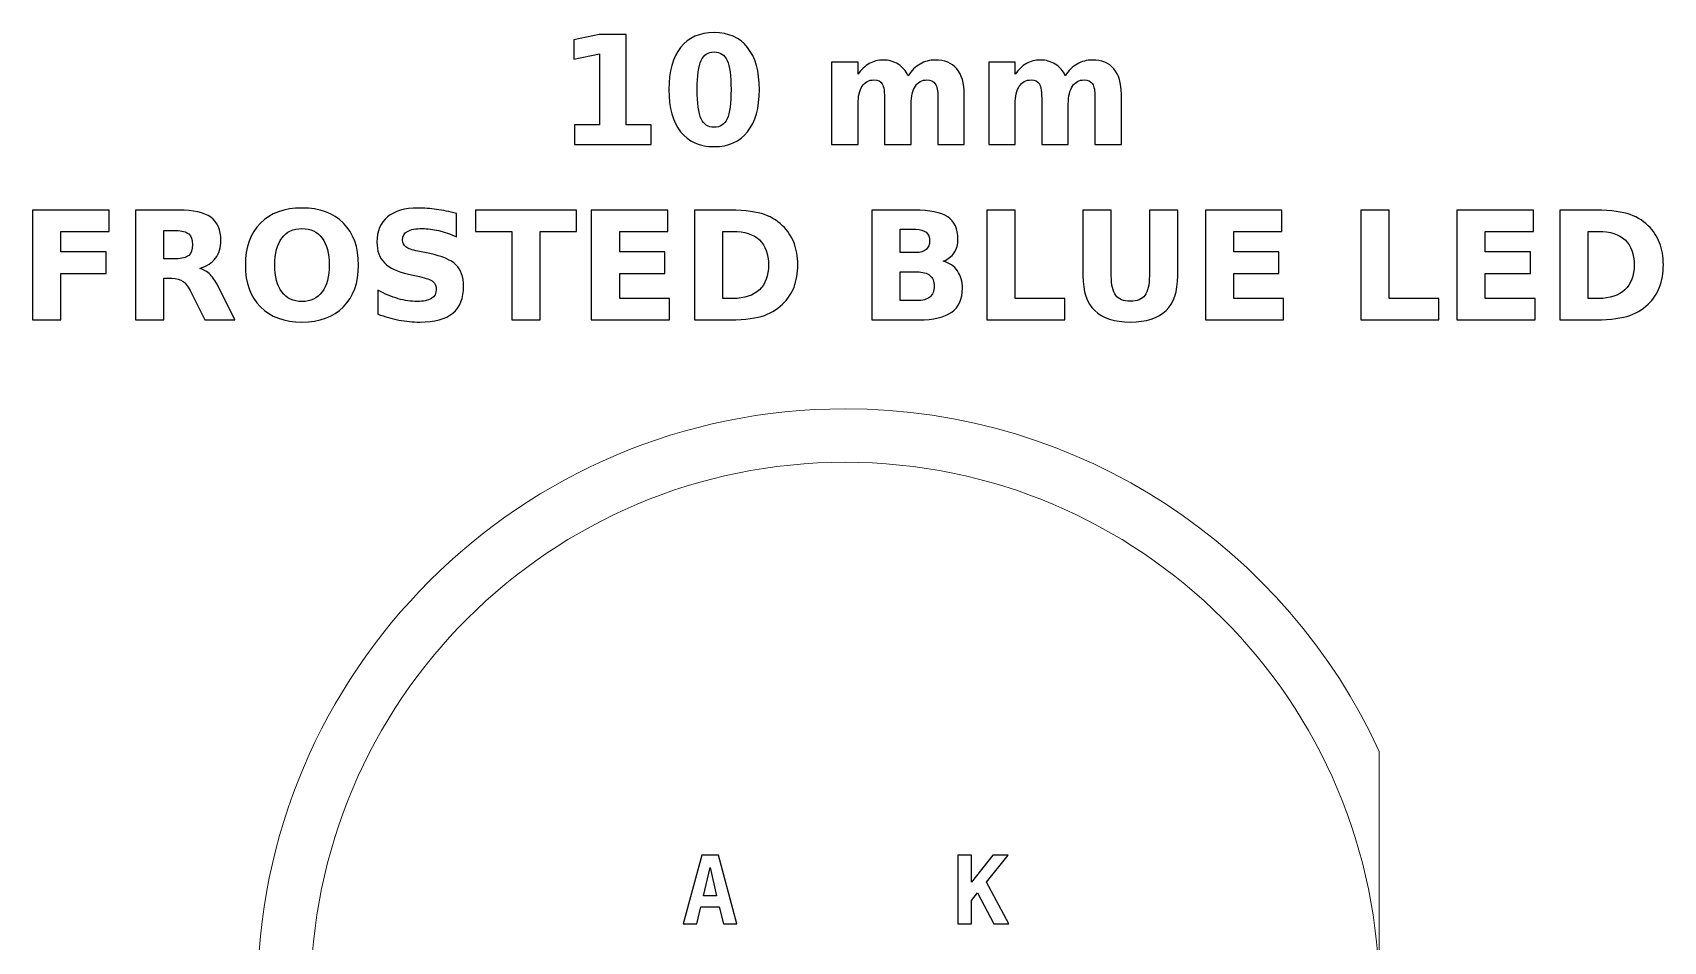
# Model space of a CAD drawing. Header units: centimetres. Extents: x -11.26 to -9.73, y -15.59 to -13.95.
# Drawn here: x -11.26 to -9.734, y -14.799 to -13.948 of the extents above; entities that cross this region are included whole.
import ezdxf

# ---------------------------------------------------------------- set-up
doc = ezdxf.new("R2010")
doc.units = ezdxf.units.CM
doc.header["$MEASUREMENT"] = 0
doc.layers.add('Layer 1', color=7, linetype='Continuous')

msp = doc.modelspace()

# ---------------------------------------------------------------- linework, layer by layer
at = {"layer": 'Layer 1', "color": 250, "lineweight": 20}
msp.add_ellipse((-10.5, -14.85), major_axis=(0, 0.5), ratio=1, dxfattribs=at)
at = {"layer": 'Layer 1', "color": 250}
for points, knots in [([(-10.75326, -14.03415), (-10.75326, -14.03415), (-10.72983, -14.03415), (-10.72983, -14.03415), (-10.72983, -14.03415), (-10.72983, -14.03415), (-10.72983, -13.96766), (-10.72983, -13.96766), (-10.72983, -13.96766), (-10.72983, -13.96766), (-10.75387, -13.97263), (-10.75387, -13.97263), (-10.75387, -13.97263), (-10.75387, -13.97263), (-10.75387, -13.95456), (-10.75387, -13.95456), (-10.75387, -13.95456), (-10.75387, -13.95456), (-10.72997, -13.9496), (-10.72997, -13.9496), (-10.72997, -13.9496), (-10.72997, -13.9496), (-10.70476, -13.9496), (-10.70476, -13.9496), (-10.70476, -13.9496), (-10.70476, -13.9496), (-10.70476, -14.03415), (-10.70476, -14.03415), (-10.70476, -14.03415), (-10.70476, -14.03415), (-10.68134, -14.03415), (-10.68134, -14.03415), (-10.68134, -14.03415), (-10.68134, -14.03415), (-10.68134, -14.05247), (-10.68134, -14.05247), (-10.68134, -14.05247), (-10.68134, -14.05247), (-10.75326, -14.05247), (-10.75326, -14.05247), (-10.75326, -14.05247), (-10.75326, -14.05247), (-10.75326, -14.03415), (-10.75326, -14.03415)], [0, 0, 0, 0, 0.0909091, 0.0909091, 0.0909091, 0.0909091, 0.1818182, 0.1818182, 0.1818182, 0.1818182, 0.2727273, 0.2727273, 0.2727273, 0.2727273, 0.3636364, 0.3636364, 0.3636364, 0.3636364, 0.4545455, 0.4545455, 0.4545455, 0.4545455, 0.5454545, 0.5454545, 0.5454545, 0.5454545, 0.6363636, 0.6363636, 0.6363636, 0.6363636, 0.7272727, 0.7272727, 0.7272727, 0.7272727, 0.8181818, 0.8181818, 0.8181818, 0.8181818, 0.9090909, 0.9090909, 0.9090909, 0.9090909, 1, 1, 1, 1]), ([(-10.58016, -14.00113), (-10.58016, -14.01818), (-10.58383, -14.03133), (-10.59119, -14.04059), (-10.59119, -14.04059), (-10.59853, -14.04984), (-10.60897, -14.05447), (-10.62247, -14.05447), (-10.62247, -14.05447), (-10.63602, -14.05447), (-10.64648, -14.04984), (-10.65382, -14.04059), (-10.65382, -14.04059), (-10.66118, -14.03133), (-10.66485, -14.01818), (-10.66485, -14.00113), (-10.66485, -14.00113), (-10.66485, -13.98406), (-10.66118, -13.97088), (-10.65382, -13.96162), (-10.65382, -13.96162), (-10.64648, -13.95238), (-10.63602, -13.94774), (-10.62247, -13.94774), (-10.62247, -13.94774), (-10.60897, -13.94774), (-10.59853, -13.95238), (-10.59119, -13.96162), (-10.59119, -13.96162), (-10.58383, -13.97088), (-10.58016, -13.98406), (-10.58016, -14.00113)], [0, 0, 0, 0, 0.125, 0.125, 0.125, 0.125, 0.25, 0.25, 0.25, 0.25, 0.375, 0.375, 0.375, 0.375, 0.5, 0.5, 0.5, 0.5, 0.625, 0.625, 0.625, 0.625, 0.75, 0.75, 0.75, 0.75, 0.875, 0.875, 0.875, 0.875, 1, 1, 1, 1]), ([(-10.60669, -14.00094), (-10.60669, -13.98808), (-10.60789, -13.97902), (-10.61031, -13.97375), (-10.61031, -13.97375), (-10.61271, -13.96851), (-10.61678, -13.96588), (-10.62247, -13.96588), (-10.62247, -13.96588), (-10.62816, -13.96588), (-10.63223, -13.96851), (-10.63468, -13.97375), (-10.63468, -13.97375), (-10.6371, -13.97902), (-10.63832, -13.98808), (-10.63832, -14.00094), (-10.63832, -14.00094), (-10.63832, -14.01392), (-10.6371, -14.0231), (-10.63468, -14.02841), (-10.63468, -14.02841), (-10.63223, -14.03375), (-10.62816, -14.03641), (-10.62247, -14.03641), (-10.62247, -14.03641), (-10.61683, -14.03641), (-10.61278, -14.03375), (-10.61033, -14.02841), (-10.61033, -14.02841), (-10.60791, -14.0231), (-10.60669, -14.01392), (-10.60669, -14.00094)], [0, 0, 0, 0, 0.125, 0.125, 0.125, 0.125, 0.25, 0.25, 0.25, 0.25, 0.375, 0.375, 0.375, 0.375, 0.5, 0.5, 0.5, 0.5, 0.625, 0.625, 0.625, 0.625, 0.75, 0.75, 0.75, 0.75, 0.875, 0.875, 0.875, 0.875, 1, 1, 1, 1]), ([(-10.44091, -13.98812), (-10.43778, -13.98335), (-10.43409, -13.9797), (-10.42978, -13.97721), (-10.42978, -13.97721), (-10.42548, -13.97469), (-10.42078, -13.97345), (-10.41563, -13.97345), (-10.41563, -13.97345), (-10.40676, -13.97345), (-10.40001, -13.97618), (-10.39538, -13.98166), (-10.39538, -13.98166), (-10.39074, -13.98711), (-10.38841, -13.99506), (-10.38841, -14.00548), (-10.38841, -14.00548), (-10.38841, -14.00548), (-10.38841, -14.05247), (-10.38841, -14.05247), (-10.38841, -14.05247), (-10.38841, -14.05247), (-10.41323, -14.05247), (-10.41323, -14.05247), (-10.41323, -14.05247), (-10.41323, -14.05247), (-10.41323, -14.01223), (-10.41323, -14.01223), (-10.41323, -14.01223), (-10.41318, -14.01164), (-10.41316, -14.01103), (-10.41313, -14.01037), (-10.41313, -14.01037), (-10.41311, -14.00974), (-10.41309, -14.00882), (-10.41309, -14.00762), (-10.41309, -14.00762), (-10.41309, -14.00216), (-10.41388, -13.99819), (-10.41551, -13.99574), (-10.41551, -13.99574), (-10.41711, -13.99327), (-10.41969, -13.99205), (-10.42327, -13.99205), (-10.42327, -13.99205), (-10.42797, -13.99205), (-10.43157, -13.99398), (-10.43413, -13.99784), (-10.43413, -13.99784), (-10.43667, -14.00169), (-10.43799, -14.00727), (-10.43809, -14.01458), (-10.43809, -14.01458), (-10.43809, -14.01458), (-10.43809, -14.05247), (-10.43809, -14.05247), (-10.43809, -14.05247), (-10.43809, -14.05247), (-10.4629, -14.05247), (-10.4629, -14.05247), (-10.4629, -14.05247), (-10.4629, -14.05247), (-10.4629, -14.01223), (-10.4629, -14.01223), (-10.4629, -14.01223), (-10.4629, -14.00369), (-10.46363, -13.99819), (-10.46511, -13.99574), (-10.46511, -13.99574), (-10.46657, -13.99327), (-10.46918, -13.99205), (-10.47294, -13.99205), (-10.47294, -13.99205), (-10.47769, -13.99205), (-10.48134, -13.994), (-10.4839, -13.99788), (-10.4839, -13.99788), (-10.48646, -14.00176), (-10.48776, -14.00729), (-10.48776, -14.01451), (-10.48776, -14.01451), (-10.48776, -14.01451), (-10.48776, -14.05247), (-10.48776, -14.05247), (-10.48776, -14.05247), (-10.48776, -14.05247), (-10.51257, -14.05247), (-10.51257, -14.05247), (-10.51257, -14.05247), (-10.51257, -14.05247), (-10.51257, -13.97531), (-10.51257, -13.97531), (-10.51257, -13.97531), (-10.51257, -13.97531), (-10.48776, -13.97531), (-10.48776, -13.97531), (-10.48776, -13.97531), (-10.48776, -13.97531), (-10.48776, -13.98662), (-10.48776, -13.98662), (-10.48776, -13.98662), (-10.48472, -13.98224), (-10.48124, -13.97898), (-10.47731, -13.97676), (-10.47731, -13.97676), (-10.47339, -13.97455), (-10.46906, -13.97345), (-10.46433, -13.97345), (-10.46433, -13.97345), (-10.45902, -13.97345), (-10.45429, -13.97474), (-10.45022, -13.97731), (-10.45022, -13.97731), (-10.44613, -13.97989), (-10.44302, -13.98349), (-10.44091, -13.98812)], [0, 0, 0, 0, 0.0344828, 0.0344828, 0.0344828, 0.0344828, 0.0689655, 0.0689655, 0.0689655, 0.0689655, 0.1034483, 0.1034483, 0.1034483, 0.1034483, 0.137931, 0.137931, 0.137931, 0.137931, 0.1724138, 0.1724138, 0.1724138, 0.1724138, 0.2068966, 0.2068966, 0.2068966, 0.2068966, 0.2413793, 0.2413793, 0.2413793, 0.2413793, 0.2758621, 0.2758621, 0.2758621, 0.2758621, 0.3103448, 0.3103448, 0.3103448, 0.3103448, 0.3448276, 0.3448276, 0.3448276, 0.3448276, 0.3793103, 0.3793103, 0.3793103, 0.3793103, 0.4137931, 0.4137931, 0.4137931, 0.4137931, 0.4482759, 0.4482759, 0.4482759, 0.4482759, 0.4827586, 0.4827586, 0.4827586, 0.4827586, 0.5172414, 0.5172414, 0.5172414, 0.5172414, 0.5517241, 0.5517241, 0.5517241, 0.5517241, 0.5862069, 0.5862069, 0.5862069, 0.5862069, 0.6206897, 0.6206897, 0.6206897, 0.6206897, 0.6551724, 0.6551724, 0.6551724, 0.6551724, 0.6896552, 0.6896552, 0.6896552, 0.6896552, 0.7241379, 0.7241379, 0.7241379, 0.7241379, 0.7586207, 0.7586207, 0.7586207, 0.7586207, 0.7931034, 0.7931034, 0.7931034, 0.7931034, 0.8275862, 0.8275862, 0.8275862, 0.8275862, 0.862069, 0.862069, 0.862069, 0.862069, 0.8965517, 0.8965517, 0.8965517, 0.8965517, 0.9310345, 0.9310345, 0.9310345, 0.9310345, 0.9655172, 0.9655172, 0.9655172, 0.9655172, 1, 1, 1, 1]), ([(-10.29387, -13.98812), (-10.29074, -13.98335), (-10.28705, -13.9797), (-10.28274, -13.97721), (-10.28274, -13.97721), (-10.27844, -13.97469), (-10.27374, -13.97345), (-10.26859, -13.97345), (-10.26859, -13.97345), (-10.25972, -13.97345), (-10.25297, -13.97618), (-10.24834, -13.98166), (-10.24834, -13.98166), (-10.2437, -13.98711), (-10.24137, -13.99506), (-10.24137, -14.00548), (-10.24137, -14.00548), (-10.24137, -14.00548), (-10.24137, -14.05247), (-10.24137, -14.05247), (-10.24137, -14.05247), (-10.24137, -14.05247), (-10.26619, -14.05247), (-10.26619, -14.05247), (-10.26619, -14.05247), (-10.26619, -14.05247), (-10.26619, -14.01223), (-10.26619, -14.01223), (-10.26619, -14.01223), (-10.26614, -14.01164), (-10.26612, -14.01103), (-10.26609, -14.01037), (-10.26609, -14.01037), (-10.26607, -14.00974), (-10.26605, -14.00882), (-10.26605, -14.00762), (-10.26605, -14.00762), (-10.26605, -14.00216), (-10.26684, -13.99819), (-10.26847, -13.99574), (-10.26847, -13.99574), (-10.27007, -13.99327), (-10.27265, -13.99205), (-10.27623, -13.99205), (-10.27623, -13.99205), (-10.28093, -13.99205), (-10.28453, -13.99398), (-10.28709, -13.99784), (-10.28709, -13.99784), (-10.28963, -14.00169), (-10.29095, -14.00727), (-10.29105, -14.01458), (-10.29105, -14.01458), (-10.29105, -14.01458), (-10.29105, -14.05247), (-10.29105, -14.05247), (-10.29105, -14.05247), (-10.29105, -14.05247), (-10.31586, -14.05247), (-10.31586, -14.05247), (-10.31586, -14.05247), (-10.31586, -14.05247), (-10.31586, -14.01223), (-10.31586, -14.01223), (-10.31586, -14.01223), (-10.31586, -14.00369), (-10.31659, -13.99819), (-10.31807, -13.99574), (-10.31807, -13.99574), (-10.31953, -13.99327), (-10.32214, -13.99205), (-10.3259, -13.99205), (-10.3259, -13.99205), (-10.33065, -13.99205), (-10.3343, -13.994), (-10.33686, -13.99788), (-10.33686, -13.99788), (-10.33942, -14.00176), (-10.34072, -14.00729), (-10.34072, -14.01451), (-10.34072, -14.01451), (-10.34072, -14.01451), (-10.34072, -14.05247), (-10.34072, -14.05247), (-10.34072, -14.05247), (-10.34072, -14.05247), (-10.36553, -14.05247), (-10.36553, -14.05247), (-10.36553, -14.05247), (-10.36553, -14.05247), (-10.36553, -13.97531), (-10.36553, -13.97531), (-10.36553, -13.97531), (-10.36553, -13.97531), (-10.34072, -13.97531), (-10.34072, -13.97531), (-10.34072, -13.97531), (-10.34072, -13.97531), (-10.34072, -13.98662), (-10.34072, -13.98662), (-10.34072, -13.98662), (-10.33768, -13.98224), (-10.3342, -13.97898), (-10.33027, -13.97676), (-10.33027, -13.97676), (-10.32635, -13.97455), (-10.32202, -13.97345), (-10.31729, -13.97345), (-10.31729, -13.97345), (-10.31198, -13.97345), (-10.30725, -13.97474), (-10.30318, -13.97731), (-10.30318, -13.97731), (-10.29909, -13.97989), (-10.29598, -13.98349), (-10.29387, -13.98812)], [0, 0, 0, 0, 0.0344828, 0.0344828, 0.0344828, 0.0344828, 0.0689655, 0.0689655, 0.0689655, 0.0689655, 0.1034483, 0.1034483, 0.1034483, 0.1034483, 0.137931, 0.137931, 0.137931, 0.137931, 0.1724138, 0.1724138, 0.1724138, 0.1724138, 0.2068966, 0.2068966, 0.2068966, 0.2068966, 0.2413793, 0.2413793, 0.2413793, 0.2413793, 0.2758621, 0.2758621, 0.2758621, 0.2758621, 0.3103448, 0.3103448, 0.3103448, 0.3103448, 0.3448276, 0.3448276, 0.3448276, 0.3448276, 0.3793103, 0.3793103, 0.3793103, 0.3793103, 0.4137931, 0.4137931, 0.4137931, 0.4137931, 0.4482759, 0.4482759, 0.4482759, 0.4482759, 0.4827586, 0.4827586, 0.4827586, 0.4827586, 0.5172414, 0.5172414, 0.5172414, 0.5172414, 0.5517241, 0.5517241, 0.5517241, 0.5517241, 0.5862069, 0.5862069, 0.5862069, 0.5862069, 0.6206897, 0.6206897, 0.6206897, 0.6206897, 0.6551724, 0.6551724, 0.6551724, 0.6551724, 0.6896552, 0.6896552, 0.6896552, 0.6896552, 0.7241379, 0.7241379, 0.7241379, 0.7241379, 0.7586207, 0.7586207, 0.7586207, 0.7586207, 0.7931034, 0.7931034, 0.7931034, 0.7931034, 0.8275862, 0.8275862, 0.8275862, 0.8275862, 0.862069, 0.862069, 0.862069, 0.862069, 0.8965517, 0.8965517, 0.8965517, 0.8965517, 0.9310345, 0.9310345, 0.9310345, 0.9310345, 0.9655172, 0.9655172, 0.9655172, 0.9655172, 1, 1, 1, 1]), ([(-11.26031, -14.11385), (-11.26031, -14.11385), (-11.18872, -14.11385), (-11.18872, -14.11385), (-11.18872, -14.11385), (-11.18872, -14.11385), (-11.18872, -14.13391), (-11.18872, -14.13391), (-11.18872, -14.13391), (-11.18872, -14.13391), (-11.23378, -14.13391), (-11.23378, -14.13391), (-11.23378, -14.13391), (-11.23378, -14.13391), (-11.23378, -14.15306), (-11.23378, -14.15306), (-11.23378, -14.15306), (-11.23378, -14.15306), (-11.1914, -14.15306), (-11.1914, -14.15306), (-11.1914, -14.15306), (-11.1914, -14.15306), (-11.1914, -14.17312), (-11.1914, -14.17312), (-11.1914, -14.17312), (-11.1914, -14.17312), (-11.23378, -14.17312), (-11.23378, -14.17312), (-11.23378, -14.17312), (-11.23378, -14.17312), (-11.23378, -14.21672), (-11.23378, -14.21672), (-11.23378, -14.21672), (-11.23378, -14.21672), (-11.26031, -14.21672), (-11.26031, -14.21672), (-11.26031, -14.21672), (-11.26031, -14.21672), (-11.26031, -14.11385), (-11.26031, -14.11385)], [0, 0, 0, 0, 0.1, 0.1, 0.1, 0.1, 0.2, 0.2, 0.2, 0.2, 0.3, 0.3, 0.3, 0.3, 0.4, 0.4, 0.4, 0.4, 0.5, 0.5, 0.5, 0.5, 0.6, 0.6, 0.6, 0.6, 0.7, 0.7, 0.7, 0.7, 0.8, 0.8, 0.8, 0.8, 0.9, 0.9, 0.9, 0.9, 1, 1, 1, 1]), ([(-11.13738, -14.1778), (-11.13738, -14.1778), (-11.13738, -14.21672), (-11.13738, -14.21672), (-11.13738, -14.21672), (-11.13738, -14.21672), (-11.16391, -14.21672), (-11.16391, -14.21672), (-11.16391, -14.21672), (-11.16391, -14.21672), (-11.16391, -14.11385), (-11.16391, -14.11385), (-11.16391, -14.11385), (-11.16391, -14.11385), (-11.12339, -14.11385), (-11.12339, -14.11385), (-11.12339, -14.11385), (-11.10984, -14.11385), (-11.09989, -14.11613), (-11.09359, -14.12067), (-11.09359, -14.12067), (-11.08727, -14.12521), (-11.08411, -14.13241), (-11.08411, -14.14224), (-11.08411, -14.14224), (-11.08411, -14.14903), (-11.08576, -14.15463), (-11.08903, -14.15898), (-11.08903, -14.15898), (-11.09232, -14.16336), (-11.09728, -14.16658), (-11.10389, -14.16863), (-11.10389, -14.16863), (-11.10027, -14.16947), (-11.097, -14.17133), (-11.09413, -14.17425), (-11.09413, -14.17425), (-11.09126, -14.17716), (-11.08837, -14.18158), (-11.08543, -14.18751), (-11.08543, -14.18751), (-11.08543, -14.18751), (-11.07101, -14.21672), (-11.07101, -14.21672), (-11.07101, -14.21672), (-11.07101, -14.21672), (-11.09928, -14.21672), (-11.09928, -14.21672), (-11.09928, -14.21672), (-11.09928, -14.21672), (-11.11182, -14.19116), (-11.11182, -14.19116), (-11.11182, -14.19116), (-11.11433, -14.18603), (-11.1169, -14.1825), (-11.11951, -14.18062), (-11.11951, -14.18062), (-11.1221, -14.17874), (-11.12555, -14.1778), (-11.12988, -14.1778), (-11.12988, -14.1778), (-11.12988, -14.1778), (-11.13738, -14.1778), (-11.13738, -14.1778)], [0, 0, 0, 0, 0.0625, 0.0625, 0.0625, 0.0625, 0.125, 0.125, 0.125, 0.125, 0.1875, 0.1875, 0.1875, 0.1875, 0.25, 0.25, 0.25, 0.25, 0.3125, 0.3125, 0.3125, 0.3125, 0.375, 0.375, 0.375, 0.375, 0.4375, 0.4375, 0.4375, 0.4375, 0.5, 0.5, 0.5, 0.5, 0.5625, 0.5625, 0.5625, 0.5625, 0.625, 0.625, 0.625, 0.625, 0.6875, 0.6875, 0.6875, 0.6875, 0.75, 0.75, 0.75, 0.75, 0.8125, 0.8125, 0.8125, 0.8125, 0.875, 0.875, 0.875, 0.875, 0.9375, 0.9375, 0.9375, 0.9375, 1, 1, 1, 1]), ([(-11.00827, -14.11199), (-10.99174, -14.11199), (-10.97878, -14.11672), (-10.96942, -14.1262), (-10.96942, -14.1262), (-10.96004, -14.13565), (-10.95536, -14.1487), (-10.95536, -14.16538), (-10.95536, -14.16538), (-10.95536, -14.18201), (-10.96004, -14.19506), (-10.96942, -14.20451), (-10.96942, -14.20451), (-10.97878, -14.21399), (-10.99174, -14.21872), (-11.00827, -14.21872), (-11.00827, -14.21872), (-11.02476, -14.21872), (-11.03769, -14.21399), (-11.0471, -14.20451), (-11.0471, -14.20451), (-11.05648, -14.19506), (-11.06119, -14.18201), (-11.06119, -14.16538), (-11.06119, -14.16538), (-11.06119, -14.1487), (-11.05648, -14.13565), (-11.0471, -14.1262), (-11.0471, -14.1262), (-11.03769, -14.11672), (-11.02476, -14.11199), (-11.00827, -14.11199)], [0, 0, 0, 0, 0.125, 0.125, 0.125, 0.125, 0.25, 0.25, 0.25, 0.25, 0.375, 0.375, 0.375, 0.375, 0.5, 0.5, 0.5, 0.5, 0.625, 0.625, 0.625, 0.625, 0.75, 0.75, 0.75, 0.75, 0.875, 0.875, 0.875, 0.875, 1, 1, 1, 1]), ([(-10.8637, -14.1171), (-10.8637, -14.1171), (-10.8637, -14.13885), (-10.8637, -14.13885), (-10.8637, -14.13885), (-10.86935, -14.13633), (-10.87487, -14.13443), (-10.88023, -14.13314), (-10.88023, -14.13314), (-10.88562, -14.13184), (-10.8907, -14.13121), (-10.89547, -14.13121), (-10.89547, -14.13121), (-10.9018, -14.13121), (-10.9065, -14.13208), (-10.90954, -14.13382), (-10.90954, -14.13382), (-10.91257, -14.13558), (-10.91408, -14.13829), (-10.91408, -14.14196), (-10.91408, -14.14196), (-10.91408, -14.14471), (-10.91307, -14.14687), (-10.91102, -14.1484), (-10.91102, -14.1484), (-10.90897, -14.14993), (-10.90526, -14.15127), (-10.89987, -14.15237), (-10.89987, -14.15237), (-10.89987, -14.15237), (-10.88858, -14.15463), (-10.88858, -14.15463), (-10.88858, -14.15463), (-10.87713, -14.15694), (-10.86902, -14.16042), (-10.8642, -14.16512), (-10.8642, -14.16512), (-10.85937, -14.1698), (-10.85695, -14.17646), (-10.85695, -14.18509), (-10.85695, -14.18509), (-10.85695, -14.19645), (-10.86031, -14.20489), (-10.86704, -14.21042), (-10.86704, -14.21042), (-10.87377, -14.21594), (-10.88404, -14.21872), (-10.89787, -14.21872), (-10.89787, -14.21872), (-10.90441, -14.21872), (-10.91095, -14.21811), (-10.91751, -14.21686), (-10.91751, -14.21686), (-10.92407, -14.21561), (-10.93066, -14.21378), (-10.93722, -14.21136), (-10.93722, -14.21136), (-10.93722, -14.21136), (-10.93722, -14.18897), (-10.93722, -14.18897), (-10.93722, -14.18897), (-10.93066, -14.19245), (-10.92431, -14.19508), (-10.91817, -14.19685), (-10.91817, -14.19685), (-10.91203, -14.19861), (-10.90613, -14.1995), (-10.90044, -14.1995), (-10.90044, -14.1995), (-10.89465, -14.1995), (-10.89021, -14.19854), (-10.88713, -14.19661), (-10.88713, -14.19661), (-10.88404, -14.19468), (-10.88252, -14.19193), (-10.88252, -14.18833), (-10.88252, -14.18833), (-10.88252, -14.18513), (-10.88355, -14.18264), (-10.88564, -14.1809), (-10.88564, -14.1809), (-10.88774, -14.17916), (-10.8919, -14.17759), (-10.89816, -14.17622), (-10.89816, -14.17622), (-10.89816, -14.17622), (-10.90843, -14.17394), (-10.90843, -14.17394), (-10.90843, -14.17394), (-10.91871, -14.17173), (-10.92624, -14.16823), (-10.93099, -14.1634), (-10.93099, -14.1634), (-10.93574, -14.15858), (-10.93811, -14.15207), (-10.93811, -14.14391), (-10.93811, -14.14391), (-10.93811, -14.13365), (-10.9348, -14.12577), (-10.92819, -14.12027), (-10.92819, -14.12027), (-10.92158, -14.11474), (-10.91208, -14.11199), (-10.89966, -14.11199), (-10.89966, -14.11199), (-10.89402, -14.11199), (-10.88821, -14.11242), (-10.88223, -14.11326), (-10.88223, -14.11326), (-10.87626, -14.11411), (-10.87008, -14.11538), (-10.8637, -14.1171)], [0, 0, 0, 0, 0.0357143, 0.0357143, 0.0357143, 0.0357143, 0.0714286, 0.0714286, 0.0714286, 0.0714286, 0.1071429, 0.1071429, 0.1071429, 0.1071429, 0.1428571, 0.1428571, 0.1428571, 0.1428571, 0.1785714, 0.1785714, 0.1785714, 0.1785714, 0.2142857, 0.2142857, 0.2142857, 0.2142857, 0.25, 0.25, 0.25, 0.25, 0.2857143, 0.2857143, 0.2857143, 0.2857143, 0.3214286, 0.3214286, 0.3214286, 0.3214286, 0.3571429, 0.3571429, 0.3571429, 0.3571429, 0.3928571, 0.3928571, 0.3928571, 0.3928571, 0.4285714, 0.4285714, 0.4285714, 0.4285714, 0.4642857, 0.4642857, 0.4642857, 0.4642857, 0.5, 0.5, 0.5, 0.5, 0.5357143, 0.5357143, 0.5357143, 0.5357143, 0.5714286, 0.5714286, 0.5714286, 0.5714286, 0.6071429, 0.6071429, 0.6071429, 0.6071429, 0.6428571, 0.6428571, 0.6428571, 0.6428571, 0.6785714, 0.6785714, 0.6785714, 0.6785714, 0.7142857, 0.7142857, 0.7142857, 0.7142857, 0.75, 0.75, 0.75, 0.75, 0.7857143, 0.7857143, 0.7857143, 0.7857143, 0.8214286, 0.8214286, 0.8214286, 0.8214286, 0.8571429, 0.8571429, 0.8571429, 0.8571429, 0.8928571, 0.8928571, 0.8928571, 0.8928571, 0.9285714, 0.9285714, 0.9285714, 0.9285714, 0.9642857, 0.9642857, 0.9642857, 0.9642857, 1, 1, 1, 1]), ([(-10.84595, -14.11385), (-10.84595, -14.11385), (-10.75115, -14.11385), (-10.75115, -14.11385), (-10.75115, -14.11385), (-10.75115, -14.11385), (-10.75115, -14.13391), (-10.75115, -14.13391), (-10.75115, -14.13391), (-10.75115, -14.13391), (-10.78525, -14.13391), (-10.78525, -14.13391), (-10.78525, -14.13391), (-10.78525, -14.13391), (-10.78525, -14.21672), (-10.78525, -14.21672), (-10.78525, -14.21672), (-10.78525, -14.21672), (-10.81178, -14.21672), (-10.81178, -14.21672), (-10.81178, -14.21672), (-10.81178, -14.21672), (-10.81178, -14.13391), (-10.81178, -14.13391), (-10.81178, -14.13391), (-10.81178, -14.13391), (-10.84595, -14.13391), (-10.84595, -14.13391), (-10.84595, -14.13391), (-10.84595, -14.13391), (-10.84595, -14.11385), (-10.84595, -14.11385)], [0, 0, 0, 0, 0.125, 0.125, 0.125, 0.125, 0.25, 0.25, 0.25, 0.25, 0.375, 0.375, 0.375, 0.375, 0.5, 0.5, 0.5, 0.5, 0.625, 0.625, 0.625, 0.625, 0.75, 0.75, 0.75, 0.75, 0.875, 0.875, 0.875, 0.875, 1, 1, 1, 1]), ([(-10.73741, -14.11385), (-10.73741, -14.11385), (-10.66582, -14.11385), (-10.66582, -14.11385), (-10.66582, -14.11385), (-10.66582, -14.11385), (-10.66582, -14.13391), (-10.66582, -14.13391), (-10.66582, -14.13391), (-10.66582, -14.13391), (-10.71088, -14.13391), (-10.71088, -14.13391), (-10.71088, -14.13391), (-10.71088, -14.13391), (-10.71088, -14.15306), (-10.71088, -14.15306), (-10.71088, -14.15306), (-10.71088, -14.15306), (-10.66853, -14.15306), (-10.66853, -14.15306), (-10.66853, -14.15306), (-10.66853, -14.15306), (-10.66853, -14.17312), (-10.66853, -14.17312), (-10.66853, -14.17312), (-10.66853, -14.17312), (-10.71088, -14.17312), (-10.71088, -14.17312), (-10.71088, -14.17312), (-10.71088, -14.17312), (-10.71088, -14.19666), (-10.71088, -14.19666), (-10.71088, -14.19666), (-10.71088, -14.19666), (-10.66432, -14.19666), (-10.66432, -14.19666), (-10.66432, -14.19666), (-10.66432, -14.19666), (-10.66432, -14.21672), (-10.66432, -14.21672), (-10.66432, -14.21672), (-10.66432, -14.21672), (-10.73741, -14.21672), (-10.73741, -14.21672), (-10.73741, -14.21672), (-10.73741, -14.21672), (-10.73741, -14.11385), (-10.73741, -14.11385)], [0, 0, 0, 0, 0.0833333, 0.0833333, 0.0833333, 0.0833333, 0.1666667, 0.1666667, 0.1666667, 0.1666667, 0.25, 0.25, 0.25, 0.25, 0.3333333, 0.3333333, 0.3333333, 0.3333333, 0.4166667, 0.4166667, 0.4166667, 0.4166667, 0.5, 0.5, 0.5, 0.5, 0.5833333, 0.5833333, 0.5833333, 0.5833333, 0.6666667, 0.6666667, 0.6666667, 0.6666667, 0.75, 0.75, 0.75, 0.75, 0.8333333, 0.8333333, 0.8333333, 0.8333333, 0.9166667, 0.9166667, 0.9166667, 0.9166667, 1, 1, 1, 1]), ([(-10.64101, -14.11385), (-10.64101, -14.11385), (-10.61302, -14.11385), (-10.61302, -14.11385), (-10.61302, -14.11385), (-10.59741, -14.11385), (-10.58579, -14.11496), (-10.57815, -14.11719), (-10.57815, -14.11719), (-10.5705, -14.11942), (-10.56394, -14.12319), (-10.55846, -14.12853), (-10.55846, -14.12853), (-10.55364, -14.13316), (-10.55007, -14.13852), (-10.54771, -14.14459), (-10.54771, -14.14459), (-10.54539, -14.15063), (-10.54421, -14.1575), (-10.54421, -14.16519), (-10.54421, -14.16519), (-10.54421, -14.17295), (-10.54539, -14.17987), (-10.54771, -14.18596), (-10.54771, -14.18596), (-10.55007, -14.19205), (-10.55364, -14.19741), (-10.55846, -14.20204), (-10.55846, -14.20204), (-10.56399, -14.20738), (-10.5706, -14.21115), (-10.57831, -14.21338), (-10.57831, -14.21338), (-10.58603, -14.21561), (-10.5976, -14.21672), (-10.61302, -14.21672), (-10.61302, -14.21672), (-10.61302, -14.21672), (-10.64101, -14.21672), (-10.64101, -14.21672), (-10.64101, -14.21672), (-10.64101, -14.21672), (-10.64101, -14.11385), (-10.64101, -14.11385)], [0, 0, 0, 0, 0.0909091, 0.0909091, 0.0909091, 0.0909091, 0.1818182, 0.1818182, 0.1818182, 0.1818182, 0.2727273, 0.2727273, 0.2727273, 0.2727273, 0.3636364, 0.3636364, 0.3636364, 0.3636364, 0.4545455, 0.4545455, 0.4545455, 0.4545455, 0.5454545, 0.5454545, 0.5454545, 0.5454545, 0.6363636, 0.6363636, 0.6363636, 0.6363636, 0.7272727, 0.7272727, 0.7272727, 0.7272727, 0.8181818, 0.8181818, 0.8181818, 0.8181818, 0.9090909, 0.9090909, 0.9090909, 0.9090909, 1, 1, 1, 1]), ([(-10.40799, -14.16166), (-10.4023, -14.16331), (-10.39788, -14.16637), (-10.39475, -14.17084), (-10.39475, -14.17084), (-10.39162, -14.17528), (-10.39007, -14.18076), (-10.39007, -14.18723), (-10.39007, -14.18723), (-10.39007, -14.19715), (-10.39344, -14.20454), (-10.40014, -14.20941), (-10.40014, -14.20941), (-10.40684, -14.21427), (-10.41705, -14.21672), (-10.43074, -14.21672), (-10.43074, -14.21672), (-10.43074, -14.21672), (-10.47476, -14.21672), (-10.47476, -14.21672), (-10.47476, -14.21672), (-10.47476, -14.21672), (-10.47476, -14.11385), (-10.47476, -14.11385), (-10.47476, -14.11385), (-10.47476, -14.11385), (-10.43494, -14.11385), (-10.43494, -14.11385), (-10.43494, -14.11385), (-10.42065, -14.11385), (-10.4103, -14.11601), (-10.4039, -14.12032), (-10.4039, -14.12032), (-10.39748, -14.12465), (-10.39428, -14.13156), (-10.39428, -14.14106), (-10.39428, -14.14106), (-10.39428, -14.14607), (-10.39546, -14.15033), (-10.39779, -14.15386), (-10.39779, -14.15386), (-10.40014, -14.15736), (-10.40352, -14.15997), (-10.40799, -14.16166)], [0, 0, 0, 0, 0.0909091, 0.0909091, 0.0909091, 0.0909091, 0.1818182, 0.1818182, 0.1818182, 0.1818182, 0.2727273, 0.2727273, 0.2727273, 0.2727273, 0.3636364, 0.3636364, 0.3636364, 0.3636364, 0.4545455, 0.4545455, 0.4545455, 0.4545455, 0.5454545, 0.5454545, 0.5454545, 0.5454545, 0.6363636, 0.6363636, 0.6363636, 0.6363636, 0.7272727, 0.7272727, 0.7272727, 0.7272727, 0.8181818, 0.8181818, 0.8181818, 0.8181818, 0.9090909, 0.9090909, 0.9090909, 0.9090909, 1, 1, 1, 1]), ([(-10.36721, -14.11385), (-10.36721, -14.11385), (-10.34068, -14.11385), (-10.34068, -14.11385), (-10.34068, -14.11385), (-10.34068, -14.11385), (-10.34068, -14.19666), (-10.34068, -14.19666), (-10.34068, -14.19666), (-10.34068, -14.19666), (-10.29412, -14.19666), (-10.29412, -14.19666), (-10.29412, -14.19666), (-10.29412, -14.19666), (-10.29412, -14.21672), (-10.29412, -14.21672), (-10.29412, -14.21672), (-10.29412, -14.21672), (-10.36721, -14.21672), (-10.36721, -14.21672), (-10.36721, -14.21672), (-10.36721, -14.21672), (-10.36721, -14.11385), (-10.36721, -14.11385)], [0, 0, 0, 0, 0.1666667, 0.1666667, 0.1666667, 0.1666667, 0.3333333, 0.3333333, 0.3333333, 0.3333333, 0.5, 0.5, 0.5, 0.5, 0.6666667, 0.6666667, 0.6666667, 0.6666667, 0.8333333, 0.8333333, 0.8333333, 0.8333333, 1, 1, 1, 1]), ([(-10.2773, -14.11385), (-10.2773, -14.11385), (-10.25077, -14.11385), (-10.25077, -14.11385), (-10.25077, -14.11385), (-10.25077, -14.11385), (-10.25077, -14.17552), (-10.25077, -14.17552), (-10.25077, -14.17552), (-10.25077, -14.18401), (-10.24939, -14.1901), (-10.24661, -14.19374), (-10.24661, -14.19374), (-10.24383, -14.19739), (-10.2393, -14.19922), (-10.23299, -14.19922), (-10.23299, -14.19922), (-10.22664, -14.19922), (-10.22208, -14.19739), (-10.21931, -14.19374), (-10.21931, -14.19374), (-10.21653, -14.1901), (-10.21514, -14.18401), (-10.21514, -14.17552), (-10.21514, -14.17552), (-10.21514, -14.17552), (-10.21514, -14.11385), (-10.21514, -14.11385), (-10.21514, -14.11385), (-10.21514, -14.11385), (-10.18861, -14.11385), (-10.18861, -14.11385), (-10.18861, -14.11385), (-10.18861, -14.11385), (-10.18861, -14.17552), (-10.18861, -14.17552), (-10.18861, -14.17552), (-10.18861, -14.19007), (-10.19226, -14.20092), (-10.19957, -14.20804), (-10.19957, -14.20804), (-10.20686, -14.21517), (-10.21801, -14.21872), (-10.23299, -14.21872), (-10.23299, -14.21872), (-10.24793, -14.21872), (-10.25905, -14.21517), (-10.26634, -14.20804), (-10.26634, -14.20804), (-10.27366, -14.20092), (-10.2773, -14.19007), (-10.2773, -14.17552), (-10.2773, -14.17552), (-10.2773, -14.17552), (-10.2773, -14.11385), (-10.2773, -14.11385)], [0, 0, 0, 0, 0.0714286, 0.0714286, 0.0714286, 0.0714286, 0.1428571, 0.1428571, 0.1428571, 0.1428571, 0.2142857, 0.2142857, 0.2142857, 0.2142857, 0.2857143, 0.2857143, 0.2857143, 0.2857143, 0.3571429, 0.3571429, 0.3571429, 0.3571429, 0.4285714, 0.4285714, 0.4285714, 0.4285714, 0.5, 0.5, 0.5, 0.5, 0.5714286, 0.5714286, 0.5714286, 0.5714286, 0.6428571, 0.6428571, 0.6428571, 0.6428571, 0.7142857, 0.7142857, 0.7142857, 0.7142857, 0.7857143, 0.7857143, 0.7857143, 0.7857143, 0.8571429, 0.8571429, 0.8571429, 0.8571429, 0.9285714, 0.9285714, 0.9285714, 0.9285714, 1, 1, 1, 1]), ([(-10.16272, -14.11385), (-10.16272, -14.11385), (-10.09113, -14.11385), (-10.09113, -14.11385), (-10.09113, -14.11385), (-10.09113, -14.11385), (-10.09113, -14.13391), (-10.09113, -14.13391), (-10.09113, -14.13391), (-10.09113, -14.13391), (-10.13619, -14.13391), (-10.13619, -14.13391), (-10.13619, -14.13391), (-10.13619, -14.13391), (-10.13619, -14.15306), (-10.13619, -14.15306), (-10.13619, -14.15306), (-10.13619, -14.15306), (-10.09384, -14.15306), (-10.09384, -14.15306), (-10.09384, -14.15306), (-10.09384, -14.15306), (-10.09384, -14.17312), (-10.09384, -14.17312), (-10.09384, -14.17312), (-10.09384, -14.17312), (-10.13619, -14.17312), (-10.13619, -14.17312), (-10.13619, -14.17312), (-10.13619, -14.17312), (-10.13619, -14.19666), (-10.13619, -14.19666), (-10.13619, -14.19666), (-10.13619, -14.19666), (-10.08963, -14.19666), (-10.08963, -14.19666), (-10.08963, -14.19666), (-10.08963, -14.19666), (-10.08963, -14.21672), (-10.08963, -14.21672), (-10.08963, -14.21672), (-10.08963, -14.21672), (-10.16272, -14.21672), (-10.16272, -14.21672), (-10.16272, -14.21672), (-10.16272, -14.21672), (-10.16272, -14.11385), (-10.16272, -14.11385)], [0, 0, 0, 0, 0.0833333, 0.0833333, 0.0833333, 0.0833333, 0.1666667, 0.1666667, 0.1666667, 0.1666667, 0.25, 0.25, 0.25, 0.25, 0.3333333, 0.3333333, 0.3333333, 0.3333333, 0.4166667, 0.4166667, 0.4166667, 0.4166667, 0.5, 0.5, 0.5, 0.5, 0.5833333, 0.5833333, 0.5833333, 0.5833333, 0.6666667, 0.6666667, 0.6666667, 0.6666667, 0.75, 0.75, 0.75, 0.75, 0.8333333, 0.8333333, 0.8333333, 0.8333333, 0.9166667, 0.9166667, 0.9166667, 0.9166667, 1, 1, 1, 1]), ([(-10.01719, -14.11385), (-10.01719, -14.11385), (-9.99066, -14.11385), (-9.99066, -14.11385), (-9.99066, -14.11385), (-9.99066, -14.11385), (-9.99066, -14.19666), (-9.99066, -14.19666), (-9.99066, -14.19666), (-9.99066, -14.19666), (-9.9441, -14.19666), (-9.9441, -14.19666), (-9.9441, -14.19666), (-9.9441, -14.19666), (-9.9441, -14.21672), (-9.9441, -14.21672), (-9.9441, -14.21672), (-9.9441, -14.21672), (-10.01719, -14.21672), (-10.01719, -14.21672), (-10.01719, -14.21672), (-10.01719, -14.21672), (-10.01719, -14.11385), (-10.01719, -14.11385)], [0, 0, 0, 0, 0.1666667, 0.1666667, 0.1666667, 0.1666667, 0.3333333, 0.3333333, 0.3333333, 0.3333333, 0.5, 0.5, 0.5, 0.5, 0.6666667, 0.6666667, 0.6666667, 0.6666667, 0.8333333, 0.8333333, 0.8333333, 0.8333333, 1, 1, 1, 1]), ([(-9.92728, -14.11385), (-9.92728, -14.11385), (-9.85569, -14.11385), (-9.85569, -14.11385), (-9.85569, -14.11385), (-9.85569, -14.11385), (-9.85569, -14.13391), (-9.85569, -14.13391), (-9.85569, -14.13391), (-9.85569, -14.13391), (-9.90075, -14.13391), (-9.90075, -14.13391), (-9.90075, -14.13391), (-9.90075, -14.13391), (-9.90075, -14.15306), (-9.90075, -14.15306), (-9.90075, -14.15306), (-9.90075, -14.15306), (-9.8584, -14.15306), (-9.8584, -14.15306), (-9.8584, -14.15306), (-9.8584, -14.15306), (-9.8584, -14.17312), (-9.8584, -14.17312), (-9.8584, -14.17312), (-9.8584, -14.17312), (-9.90075, -14.17312), (-9.90075, -14.17312), (-9.90075, -14.17312), (-9.90075, -14.17312), (-9.90075, -14.19666), (-9.90075, -14.19666), (-9.90075, -14.19666), (-9.90075, -14.19666), (-9.85419, -14.19666), (-9.85419, -14.19666), (-9.85419, -14.19666), (-9.85419, -14.19666), (-9.85419, -14.21672), (-9.85419, -14.21672), (-9.85419, -14.21672), (-9.85419, -14.21672), (-9.92728, -14.21672), (-9.92728, -14.21672), (-9.92728, -14.21672), (-9.92728, -14.21672), (-9.92728, -14.11385), (-9.92728, -14.11385)], [0, 0, 0, 0, 0.0833333, 0.0833333, 0.0833333, 0.0833333, 0.1666667, 0.1666667, 0.1666667, 0.1666667, 0.25, 0.25, 0.25, 0.25, 0.3333333, 0.3333333, 0.3333333, 0.3333333, 0.4166667, 0.4166667, 0.4166667, 0.4166667, 0.5, 0.5, 0.5, 0.5, 0.5833333, 0.5833333, 0.5833333, 0.5833333, 0.6666667, 0.6666667, 0.6666667, 0.6666667, 0.75, 0.75, 0.75, 0.75, 0.8333333, 0.8333333, 0.8333333, 0.8333333, 0.9166667, 0.9166667, 0.9166667, 0.9166667, 1, 1, 1, 1]), ([(-9.83088, -14.11385), (-9.83088, -14.11385), (-9.80289, -14.11385), (-9.80289, -14.11385), (-9.80289, -14.11385), (-9.78728, -14.11385), (-9.77566, -14.11496), (-9.76802, -14.11719), (-9.76802, -14.11719), (-9.76037, -14.11942), (-9.75381, -14.12319), (-9.74833, -14.12853), (-9.74833, -14.12853), (-9.74351, -14.13316), (-9.73994, -14.13852), (-9.73758, -14.14459), (-9.73758, -14.14459), (-9.73526, -14.15063), (-9.73408, -14.1575), (-9.73408, -14.16519), (-9.73408, -14.16519), (-9.73408, -14.17295), (-9.73526, -14.17987), (-9.73758, -14.18596), (-9.73758, -14.18596), (-9.73994, -14.19205), (-9.74351, -14.19741), (-9.74833, -14.20204), (-9.74833, -14.20204), (-9.75386, -14.20738), (-9.76047, -14.21115), (-9.76818, -14.21338), (-9.76818, -14.21338), (-9.7759, -14.21561), (-9.78747, -14.21672), (-9.80289, -14.21672), (-9.80289, -14.21672), (-9.80289, -14.21672), (-9.83088, -14.21672), (-9.83088, -14.21672), (-9.83088, -14.21672), (-9.83088, -14.21672), (-9.83088, -14.11385), (-9.83088, -14.11385)], [0, 0, 0, 0, 0.0909091, 0.0909091, 0.0909091, 0.0909091, 0.1818182, 0.1818182, 0.1818182, 0.1818182, 0.2727273, 0.2727273, 0.2727273, 0.2727273, 0.3636364, 0.3636364, 0.3636364, 0.3636364, 0.4545455, 0.4545455, 0.4545455, 0.4545455, 0.5454545, 0.5454545, 0.5454545, 0.5454545, 0.6363636, 0.6363636, 0.6363636, 0.6363636, 0.7272727, 0.7272727, 0.7272727, 0.7272727, 0.8181818, 0.8181818, 0.8181818, 0.8181818, 0.9090909, 0.9090909, 0.9090909, 0.9090909, 1, 1, 1, 1]), ([(-11.00827, -14.13121), (-11.01636, -14.13121), (-11.02262, -14.13419), (-11.02709, -14.14017), (-11.02709, -14.14017), (-11.03153, -14.14614), (-11.03377, -14.15454), (-11.03377, -14.16538), (-11.03377, -14.16538), (-11.03377, -14.1762), (-11.03153, -14.18457), (-11.02709, -14.19054), (-11.02709, -14.19054), (-11.02262, -14.19652), (-11.01636, -14.1995), (-11.00827, -14.1995), (-11.00827, -14.1995), (-11.00013, -14.1995), (-10.99386, -14.19652), (-10.98939, -14.19054), (-10.98939, -14.19054), (-10.98494, -14.18457), (-10.98271, -14.1762), (-10.98271, -14.16538), (-10.98271, -14.16538), (-10.98271, -14.15454), (-10.98494, -14.14614), (-10.98939, -14.14017), (-10.98939, -14.14017), (-10.99386, -14.13419), (-11.00013, -14.13121), (-11.00827, -14.13121)], [0, 0, 0, 0, 0.125, 0.125, 0.125, 0.125, 0.25, 0.25, 0.25, 0.25, 0.375, 0.375, 0.375, 0.375, 0.5, 0.5, 0.5, 0.5, 0.625, 0.625, 0.625, 0.625, 0.75, 0.75, 0.75, 0.75, 0.875, 0.875, 0.875, 0.875, 1, 1, 1, 1]), ([(-10.43356, -14.15367), (-10.42937, -14.15367), (-10.4262, -14.15275), (-10.42406, -14.15092), (-10.42406, -14.15092), (-10.42189, -14.14908), (-10.42081, -14.14638), (-10.42081, -14.14278), (-10.42081, -14.14278), (-10.42081, -14.13925), (-10.42189, -14.13657), (-10.42406, -14.13471), (-10.42406, -14.13471), (-10.4262, -14.13285), (-10.42937, -14.13191), (-10.43356, -14.13191), (-10.43356, -14.13191), (-10.43356, -14.13191), (-10.44823, -14.13191), (-10.44823, -14.13191), (-10.44823, -14.13191), (-10.44823, -14.13191), (-10.44823, -14.15367), (-10.44823, -14.15367), (-10.44823, -14.15367), (-10.44823, -14.15367), (-10.43356, -14.15367), (-10.43356, -14.15367)], [0, 0, 0, 0, 0.1428571, 0.1428571, 0.1428571, 0.1428571, 0.2857143, 0.2857143, 0.2857143, 0.2857143, 0.4285714, 0.4285714, 0.4285714, 0.4285714, 0.5714286, 0.5714286, 0.5714286, 0.5714286, 0.7142857, 0.7142857, 0.7142857, 0.7142857, 0.8571429, 0.8571429, 0.8571429, 0.8571429, 1, 1, 1, 1]), ([(-11.12621, -14.15948), (-11.12066, -14.15948), (-11.11666, -14.15844), (-11.11426, -14.15637), (-11.11426, -14.15637), (-11.11184, -14.1543), (-11.11064, -14.15089), (-11.11064, -14.14616), (-11.11064, -14.14616), (-11.11064, -14.14148), (-11.11184, -14.13812), (-11.11426, -14.1361), (-11.11426, -14.1361), (-11.11666, -14.13408), (-11.12066, -14.13307), (-11.12621, -14.13307), (-11.12621, -14.13307), (-11.12621, -14.13307), (-11.13738, -14.13307), (-11.13738, -14.13307), (-11.13738, -14.13307), (-11.13738, -14.13307), (-11.13738, -14.15948), (-11.13738, -14.15948), (-11.13738, -14.15948), (-11.13738, -14.15948), (-11.12621, -14.15948), (-11.12621, -14.15948)], [0, 0, 0, 0, 0.1428571, 0.1428571, 0.1428571, 0.1428571, 0.2857143, 0.2857143, 0.2857143, 0.2857143, 0.4285714, 0.4285714, 0.4285714, 0.4285714, 0.5714286, 0.5714286, 0.5714286, 0.5714286, 0.7142857, 0.7142857, 0.7142857, 0.7142857, 0.8571429, 0.8571429, 0.8571429, 0.8571429, 1, 1, 1, 1]), ([(-10.61448, -14.13391), (-10.61448, -14.13391), (-10.61448, -14.19666), (-10.61448, -14.19666), (-10.61448, -14.19666), (-10.61448, -14.19666), (-10.60498, -14.19666), (-10.60498, -14.19666), (-10.60498, -14.19666), (-10.59414, -14.19666), (-10.58586, -14.19398), (-10.58015, -14.18859), (-10.58015, -14.18859), (-10.57443, -14.18323), (-10.57156, -14.17542), (-10.57156, -14.16519), (-10.57156, -14.16519), (-10.57156, -14.15498), (-10.57441, -14.14722), (-10.5801, -14.14191), (-10.5801, -14.14191), (-10.58579, -14.13657), (-10.59409, -14.13391), (-10.60498, -14.13391), (-10.60498, -14.13391), (-10.60498, -14.13391), (-10.61448, -14.13391), (-10.61448, -14.13391)], [0, 0, 0, 0, 0.1428571, 0.1428571, 0.1428571, 0.1428571, 0.2857143, 0.2857143, 0.2857143, 0.2857143, 0.4285714, 0.4285714, 0.4285714, 0.4285714, 0.5714286, 0.5714286, 0.5714286, 0.5714286, 0.7142857, 0.7142857, 0.7142857, 0.7142857, 0.8571429, 0.8571429, 0.8571429, 0.8571429, 1, 1, 1, 1]), ([(-9.80435, -14.13391), (-9.80435, -14.13391), (-9.80435, -14.19666), (-9.80435, -14.19666), (-9.80435, -14.19666), (-9.80435, -14.19666), (-9.79485, -14.19666), (-9.79485, -14.19666), (-9.79485, -14.19666), (-9.78401, -14.19666), (-9.77573, -14.19398), (-9.77002, -14.18859), (-9.77002, -14.18859), (-9.7643, -14.18323), (-9.76143, -14.17542), (-9.76143, -14.16519), (-9.76143, -14.16519), (-9.76143, -14.15498), (-9.76428, -14.14722), (-9.76997, -14.14191), (-9.76997, -14.14191), (-9.77566, -14.13657), (-9.78396, -14.13391), (-9.79485, -14.13391), (-9.79485, -14.13391), (-9.79485, -14.13391), (-9.80435, -14.13391), (-9.80435, -14.13391)], [0, 0, 0, 0, 0.1428571, 0.1428571, 0.1428571, 0.1428571, 0.2857143, 0.2857143, 0.2857143, 0.2857143, 0.4285714, 0.4285714, 0.4285714, 0.4285714, 0.5714286, 0.5714286, 0.5714286, 0.5714286, 0.7142857, 0.7142857, 0.7142857, 0.7142857, 0.8571429, 0.8571429, 0.8571429, 0.8571429, 1, 1, 1, 1]), ([(-10.43266, -14.19866), (-10.42732, -14.19866), (-10.42333, -14.19753), (-10.42062, -14.19529), (-10.42062, -14.19529), (-10.41794, -14.19304), (-10.4166, -14.18963), (-10.4166, -14.18509), (-10.4166, -14.18509), (-10.4166, -14.18064), (-10.41794, -14.1773), (-10.4206, -14.17507), (-10.4206, -14.17507), (-10.42326, -14.17283), (-10.42728, -14.17173), (-10.43266, -14.17173), (-10.43266, -14.17173), (-10.43266, -14.17173), (-10.44823, -14.17173), (-10.44823, -14.17173), (-10.44823, -14.17173), (-10.44823, -14.17173), (-10.44823, -14.19866), (-10.44823, -14.19866), (-10.44823, -14.19866), (-10.44823, -14.19866), (-10.43266, -14.19866), (-10.43266, -14.19866)], [0, 0, 0, 0, 0.1428571, 0.1428571, 0.1428571, 0.1428571, 0.2857143, 0.2857143, 0.2857143, 0.2857143, 0.4285714, 0.4285714, 0.4285714, 0.4285714, 0.5714286, 0.5714286, 0.5714286, 0.5714286, 0.7142857, 0.7142857, 0.7142857, 0.7142857, 0.8571429, 0.8571429, 0.8571429, 0.8571429, 1, 1, 1, 1]), ([(-10.63406, -14.71784), (-10.63406, -14.71784), (-10.61852, -14.71784), (-10.61852, -14.71784), (-10.61852, -14.71784), (-10.61852, -14.71784), (-10.60116, -14.78213), (-10.60116, -14.78213), (-10.60116, -14.78213), (-10.60116, -14.78213), (-10.61386, -14.78213), (-10.61386, -14.78213), (-10.61386, -14.78213), (-10.61386, -14.78213), (-10.61783, -14.76624), (-10.61783, -14.76624), (-10.61783, -14.76624), (-10.61783, -14.76624), (-10.63483, -14.76624), (-10.63483, -14.76624), (-10.63483, -14.76624), (-10.63483, -14.76624), (-10.63871, -14.78213), (-10.63871, -14.78213), (-10.63871, -14.78213), (-10.63871, -14.78213), (-10.65141, -14.78213), (-10.65141, -14.78213), (-10.65141, -14.78213), (-10.65141, -14.78213), (-10.63406, -14.71784), (-10.63406, -14.71784)], [0, 0, 0, 0, 0.125, 0.125, 0.125, 0.125, 0.25, 0.25, 0.25, 0.25, 0.375, 0.375, 0.375, 0.375, 0.5, 0.5, 0.5, 0.5, 0.625, 0.625, 0.625, 0.625, 0.75, 0.75, 0.75, 0.75, 0.875, 0.875, 0.875, 0.875, 1, 1, 1, 1]), ([(-10.39434, -14.71784), (-10.39434, -14.71784), (-10.38164, -14.71784), (-10.38164, -14.71784), (-10.38164, -14.71784), (-10.38164, -14.71784), (-10.38164, -14.74324), (-10.38164, -14.74324), (-10.38164, -14.74324), (-10.38164, -14.74324), (-10.36174, -14.71784), (-10.36174, -14.71784), (-10.36174, -14.71784), (-10.36174, -14.71784), (-10.34736, -14.71784), (-10.34736, -14.71784), (-10.34736, -14.71784), (-10.34736, -14.71784), (-10.36765, -14.74316), (-10.36765, -14.74316), (-10.36765, -14.74316), (-10.36765, -14.74316), (-10.34663, -14.78213), (-10.34663, -14.78213), (-10.34663, -14.78213), (-10.34663, -14.78213), (-10.36075, -14.78213), (-10.36075, -14.78213), (-10.36075, -14.78213), (-10.36075, -14.78213), (-10.37599, -14.75319), (-10.37599, -14.75319), (-10.37599, -14.75319), (-10.37599, -14.75319), (-10.38164, -14.76035), (-10.38164, -14.76035), (-10.38164, -14.76035), (-10.38164, -14.76035), (-10.38164, -14.78213), (-10.38164, -14.78213), (-10.38164, -14.78213), (-10.38164, -14.78213), (-10.39434, -14.78213), (-10.39434, -14.78213), (-10.39434, -14.78213), (-10.39434, -14.78213), (-10.39434, -14.71784), (-10.39434, -14.71784)], [0, 0, 0, 0, 0.0833333, 0.0833333, 0.0833333, 0.0833333, 0.1666667, 0.1666667, 0.1666667, 0.1666667, 0.25, 0.25, 0.25, 0.25, 0.3333333, 0.3333333, 0.3333333, 0.3333333, 0.4166667, 0.4166667, 0.4166667, 0.4166667, 0.5, 0.5, 0.5, 0.5, 0.5833333, 0.5833333, 0.5833333, 0.5833333, 0.6666667, 0.6666667, 0.6666667, 0.6666667, 0.75, 0.75, 0.75, 0.75, 0.8333333, 0.8333333, 0.8333333, 0.8333333, 0.9166667, 0.9166667, 0.9166667, 0.9166667, 1, 1, 1, 1]), ([(-10.62631, -14.72947), (-10.62631, -14.72947), (-10.63229, -14.75578), (-10.63229, -14.75578), (-10.63229, -14.75578), (-10.63229, -14.75578), (-10.62028, -14.75578), (-10.62028, -14.75578), (-10.62028, -14.75578), (-10.62028, -14.75578), (-10.62631, -14.72947), (-10.62631, -14.72947)], [0, 0, 0, 0, 0.3333333, 0.3333333, 0.3333333, 0.3333333, 0.6666667, 0.6666667, 0.6666667, 0.6666667, 1, 1, 1, 1])]:
    msp.add_open_spline(points, degree=3, knots=knots, dxfattribs=at)
at = {"layer": 'Layer 1', "color": 250, "lineweight": 20}
msp.add_open_spline([(-10.5, -14.3), (-10.27815, -14.3), (-10.08695, -14.43143), (-10, -14.62065), (-10, -14.62065), (-10, -14.62065), (-10, -15.07935), (-10, -15.07935), (-10, -15.07935), (-10.08695, -15.26857), (-10.27815, -15.4), (-10.5, -15.4), (-10.5, -15.4), (-10.80371, -15.4), (-11.05, -15.15371), (-11.05, -14.85), (-11.05, -14.85), (-11.05, -14.54629), (-10.80371, -14.3), (-10.5, -14.3)], degree=3, knots=[0, 0, 0, 0, 0.2, 0.2, 0.2, 0.2, 0.4, 0.4, 0.4, 0.4, 0.6, 0.6, 0.6, 0.6, 0.8, 0.8, 0.8, 0.8, 1, 1, 1, 1], dxfattribs=at)

doc.saveas('drawing.dxf')
